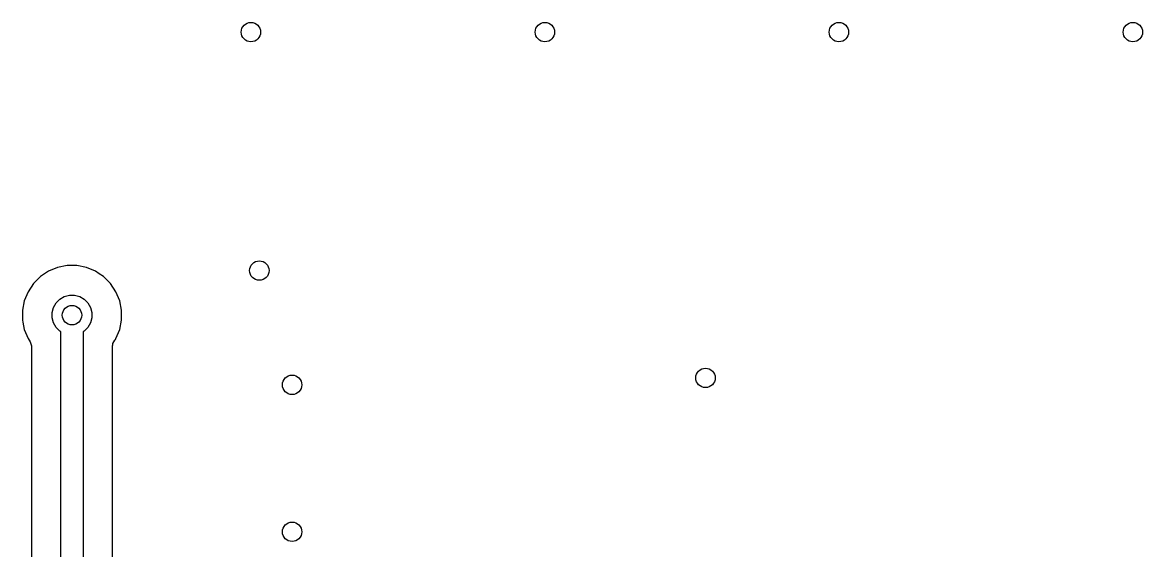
# Model space of a CAD drawing. Extents: x 2.38 to 6.32, y -6.47 to -4.51.
# Drawn here: x 2.839 to 3.589, y -5.859 to -5.505 of the extents above; entities that cross this region are included whole.
import ezdxf

# ---------------------------------------------------------------- set-up
doc = ezdxf.new("R2010")
doc.units = 0
doc.header["$MEASUREMENT"] = 0
doc.layers.add('BLACK', color=7, linetype='CONTINUOUS')

msp = doc.modelspace()

# ---------------------------------------------------------------- linework, layer by layer
at = {"layer": 'BLACK', "linetype": 'CONTINUOUS'}
for p, q in [((2.86262, -5.66944), (2.85658, -5.67194)), ((2.86904, -5.66817), (2.86262, -5.66944)), ((2.86262, -5.66944), (2.86262, -5.66944)), ((2.87558, -5.66817), (2.86904, -5.66817)), ((2.86904, -5.66817), (2.86904, -5.66817)), ((2.88199, -5.66944), (2.87558, -5.66817)), ((2.87558, -5.66817), (2.87558, -5.66817)), ((2.88804, -5.67194), (2.88199, -5.66944)), ((2.85114, -5.67558), (2.84652, -5.6802)), ((2.85658, -5.67194), (2.85114, -5.67558)), ((2.85114, -5.67558), (2.85114, -5.67558)), ((2.8906, -5.67366), (2.88804, -5.67194)), ((2.89347, -5.67558), (2.8906, -5.67366)), ((2.8981, -5.6802), (2.89347, -5.67558)), ((2.89347, -5.67558), (2.89347, -5.67558)), ((2.84652, -5.6802), (2.84288, -5.68564)), ((2.84652, -5.6802), (2.84652, -5.6802)), ((2.90173, -5.68564), (2.8981, -5.6802)), ((2.8981, -5.6802), (2.8981, -5.6802)), ((2.84038, -5.69168), (2.8391, -5.6981)), ((2.84288, -5.68564), (2.84038, -5.69168)), ((2.84038, -5.69168), (2.84038, -5.69168)), ((2.8616, -5.69315), (2.86409, -5.69066)), ((2.86409, -5.69066), (2.86714, -5.6889)), ((2.86714, -5.6889), (2.87054, -5.68799)), ((2.87054, -5.68799), (2.87407, -5.68799)), ((2.87407, -5.68799), (2.87747, -5.6889)), ((2.87747, -5.6889), (2.88053, -5.69066)), ((2.88053, -5.69066), (2.88302, -5.69315)), ((2.90424, -5.69168), (2.90173, -5.68564)), ((2.90551, -5.6981), (2.90424, -5.69168)), ((2.8391, -5.6981), (2.8391, -5.70464)), ((2.85892, -5.69961), (2.85983, -5.6962)), ((2.85892, -5.70313), (2.85892, -5.69961)), ((2.85983, -5.6962), (2.8616, -5.69315)), ((2.88302, -5.69315), (2.88478, -5.6962)), ((2.88478, -5.6962), (2.88569, -5.69961)), ((2.88569, -5.69961), (2.88569, -5.70313)), ((2.90551, -5.70464), (2.90551, -5.6981)), ((2.8391, -5.70464), (2.83936, -5.70596)), ((2.83936, -5.70596), (2.84038, -5.71105)), ((2.85983, -5.70654), (2.85892, -5.70313)), ((2.8616, -5.70959), (2.85983, -5.70654)), ((2.88478, -5.70654), (2.88302, -5.70959)), ((2.88569, -5.70313), (2.88478, -5.70654)), ((2.90424, -5.71106), (2.90551, -5.70464)), ((2.84038, -5.71105), (2.84038, -5.71106)), ((2.84038, -5.71106), (2.84038, -5.71106)), ((2.84038, -5.71106), (2.84288, -5.7171)), ((2.86409, -5.71208), (2.8616, -5.70959)), ((2.86481, -5.7125), (2.86409, -5.71208)), ((2.86481, -6.08544), (2.86481, -5.7125)), ((2.88053, -5.71208), (2.87981, -5.7125)), ((2.87981, -5.7125), (2.87981, -6.08233)), ((2.88302, -5.70959), (2.88053, -5.71208)), ((2.90173, -5.7171), (2.90424, -5.71106)), ((2.84288, -5.7171), (2.84288, -5.7171)), ((2.84288, -5.7171), (2.84288, -5.7171)), ((2.84288, -5.7171), (2.84427, -5.71917)), ((2.84427, -5.71917), (2.8451, -5.72184)), ((2.8451, -5.72184), (2.8451, -5.72193)), ((2.8451, -5.72193), (2.8451, -6.08812)), ((2.89951, -5.72193), (2.89972, -5.7212)), ((2.89951, -6.07212), (2.89951, -5.72193)), ((2.89972, -5.7212), (2.89973, -5.72114)), ((2.89973, -5.72114), (2.89974, -5.72044)), ((2.89974, -5.72044), (2.90028, -5.71932)), ((2.90028, -5.71932), (2.9003, -5.71925)), ((2.9003, -5.71925), (2.90035, -5.71917)), ((2.90035, -5.71917), (2.90104, -5.71814)), ((2.90104, -5.71814), (2.9014, -5.71759)), ((2.9014, -5.71759), (2.90173, -5.7171))]:
    msp.add_line(p, q, dxfattribs=at)
at = {"layer": 'BLACK'}
for centre in [(2.99213, -5.51181), (3.18898, -5.51181), (3.38583, -5.51181), (3.58268, -5.51181), (2.99776, -5.67153), (2.87231, -5.70137), (3.2965, -5.74338), (3.01969, -5.74803), (3.01969, -5.84646)]:
    msp.add_circle(centre, 0.0065, dxfattribs=at)

doc.saveas('drawing.dxf')
